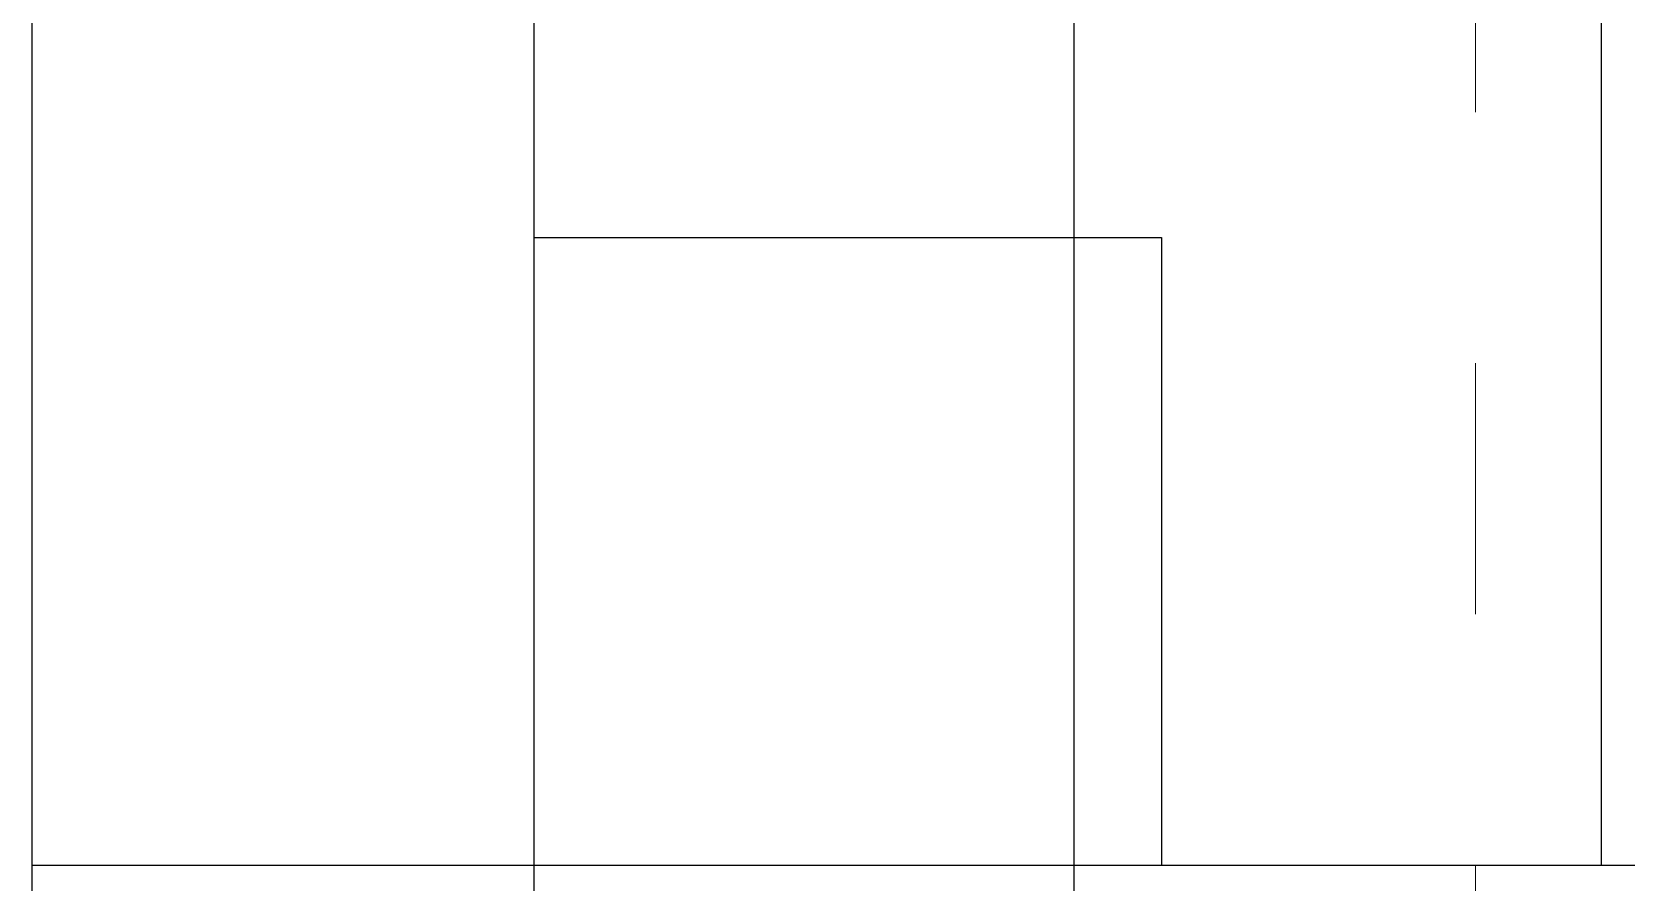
# Model space of a CAD drawing. Header units: inches. Extents: x -81.3 to 1.8, y 184.7 to 266.4.
# Drawn here: x -49.88 to -49.245, y 215.631 to 215.97 of the extents above; entities that cross this region are included whole.
import ezdxf

# ---------------------------------------------------------------- set-up
doc = ezdxf.new("R2010")
doc.units = ezdxf.units.IN
doc.header["$MEASUREMENT"] = 0
doc.linetypes.add('DASHED2', pattern=[0.375, 0.25, -0.125])
doc.linetypes.add('HIDDEN', pattern=[0.375, 0.25, -0.125])
doc.layers.add('A2 Hatch', color=8, linetype='Continuous', lineweight=9)

msp = doc.modelspace()

# ---------------------------------------------------------------- linework, layer by layer
at = {"color": 1}
for p, q in [((-49.88042, 228.13778), (-49.88042, 215.63778)), ((-49.68042, 227.88778), (-49.68042, 215.63778)), ((-49.46542, 227.63778), (-49.46542, 215.63778)), ((-49.88042, 216.13778), (-49.88042, 206.28364)), ((-49.25542, 216.1378), (-49.25542, 215.6378)), ((-49.25542, 216.1378), (-49.25542, 215.6378)), ((-49.25542, 216.1378), (-49.25542, 215.6378)), ((-49.25542, 216.1378), (-49.25542, 215.6378)), ((-49.25542, 216.1378), (-49.25542, 215.6378)), ((-49.25542, 216.1378), (-49.25542, 215.6378)), ((-49.25542, 216.1378), (-49.25542, 215.6378)), ((-49.25542, 216.1378), (-49.25542, 215.6378)), ((-49.25542, 216.1378), (-49.25542, 215.6378)), ((-49.25542, 216.1378), (-49.25542, 215.6378)), ((-49.25542, 216.1378), (-49.25542, 215.6378)), ((-49.25542, 216.1378), (-49.25542, 215.6378)), ((-49.25542, 216.1378), (-49.25542, 215.6378)), ((-49.25542, 216.1378), (-49.25542, 215.6378)), ((-49.25542, 216.1378), (-49.25542, 215.6378)), ((-49.25542, 216.1378), (-49.25542, 215.6378)), ((-49.25542, 216.1378), (-49.25542, 215.6378)), ((-49.25542, 216.1378), (-49.25542, 215.6378)), ((-49.25542, 216.1378), (-49.25542, 215.6378)), ((-49.25542, 216.1378), (-49.25542, 215.6378)), ((-49.25542, 216.1378), (-49.25542, 215.6378)), ((-49.25542, 216.1378), (-49.25542, 215.6378)), ((-49.25542, 216.1378), (-49.25542, 215.6378)), ((-49.25542, 216.1378), (-49.25542, 215.6378)), ((-49.25542, 216.13778), (-49.25542, 215.63778)), ((-49.25542, 216.13778), (-49.25542, 215.63778)), ((-49.25542, 216.13778), (-49.25542, 215.63778)), ((-49.25542, 216.13778), (-49.25542, 215.63778)), ((-49.25542, 216.13778), (-49.25542, 215.63778)), ((-49.25542, 216.13778), (-49.25542, 215.63778)), ((-49.25542, 216.13778), (-49.25542, 215.63778)), ((-49.25542, 216.13778), (-49.25542, 215.63778)), ((-49.25542, 216.13778), (-49.25542, 215.63778)), ((-49.25542, 216.13778), (-49.25542, 215.63778)), ((-49.25542, 216.13778), (-49.25542, 215.63778)), ((-49.25542, 216.13778), (-49.25542, 215.63778)), ((-49.25542, 216.13778), (-49.25542, 215.63778)), ((-49.25542, 216.13778), (-49.25542, 215.63778)), ((-49.25542, 216.13778), (-49.25542, 215.63778)), ((-49.25542, 216.13778), (-49.25542, 215.63778)), ((-49.25542, 216.13778), (-49.25542, 215.63778)), ((-49.25542, 216.13778), (-49.25542, 215.63778)), ((-49.25542, 216.13778), (-49.25542, 215.63778)), ((-49.25542, 216.13778), (-49.25542, 215.63778)), ((-49.25542, 216.13778), (-49.25542, 215.63778)), ((-49.25542, 216.13778), (-49.25542, 215.63778)), ((-49.25542, 216.13778), (-49.25542, 215.63778)), ((-49.25542, 216.13778), (-49.25542, 215.63778)), ((-49.25542, 216.13778), (-49.25542, 215.63778)), ((-49.25542, 216.13778), (-49.25542, 215.63778)), ((-49.25542, 216.13778), (-49.25542, 215.63778)), ((-49.25542, 216.13778), (-49.25542, 215.63778)), ((-49.25542, 216.13778), (-49.25542, 215.63778)), ((-49.25542, 216.13778), (-49.25542, 215.63778)), ((-49.25542, 216.13778), (-49.25542, 215.63778)), ((-49.25542, 216.13778), (-49.25542, 215.63778)), ((-49.25542, 216.13778), (-49.25542, 215.63778)), ((-49.25542, 216.13778), (-49.25542, 215.63778)), ((-49.25542, 216.13778), (-49.25542, 215.63778)), ((-49.25542, 216.13778), (-49.25542, 215.63778)), ((-49.25542, 216.13778), (-49.25542, 215.63778)), ((-49.25542, 216.13778), (-49.25542, 215.63778)), ((-49.25542, 216.13778), (-49.25542, 215.63778)), ((-49.25542, 216.13778), (-49.25542, 215.63778)), ((-49.68042, 215.8878), (-49.43042, 215.8878)), ((-49.68042, 215.8878), (-49.43042, 215.8878)), ((-49.68042, 215.8878), (-49.43042, 215.8878)), ((-49.68042, 215.8878), (-49.43042, 215.8878)), ((-49.68042, 215.8878), (-49.43042, 215.8878)), ((-49.68042, 215.8878), (-49.43042, 215.8878)), ((-49.68042, 215.8878), (-49.43042, 215.8878)), ((-49.68042, 215.8878), (-49.43042, 215.8878)), ((-49.68042, 215.8878), (-49.43042, 215.8878)), ((-49.68042, 215.8878), (-49.43042, 215.8878)), ((-49.68042, 215.8878), (-49.43042, 215.8878)), ((-49.68042, 215.8878), (-49.43042, 215.8878)), ((-49.68042, 215.8878), (-49.43042, 215.8878)), ((-49.68042, 215.8878), (-49.43042, 215.8878)), ((-49.68042, 215.8878), (-49.43042, 215.8878)), ((-49.68042, 215.8878), (-49.43042, 215.8878)), ((-49.68042, 215.8878), (-49.43042, 215.8878)), ((-49.68042, 215.8878), (-49.43042, 215.8878)), ((-49.68042, 215.8878), (-49.43042, 215.8878)), ((-49.68042, 215.8878), (-49.43042, 215.8878)), ((-49.68042, 215.8878), (-49.43042, 215.8878)), ((-49.68042, 215.8878), (-49.43042, 215.8878)), ((-49.68042, 215.8878), (-49.43042, 215.8878)), ((-49.68042, 215.8878), (-49.43042, 215.8878)), ((-49.68042, 215.88778), (-49.43042, 215.88778)), ((-49.68042, 215.88778), (-49.43042, 215.88778)), ((-49.68042, 215.88778), (-49.43042, 215.88778)), ((-49.68042, 215.88778), (-49.43042, 215.88778)), ((-49.68042, 215.88778), (-49.43042, 215.88778)), ((-49.68042, 215.88778), (-49.43042, 215.88778)), ((-49.68042, 215.88778), (-49.43042, 215.88778)), ((-49.68042, 215.88778), (-49.43042, 215.88778)), ((-49.68042, 215.88778), (-49.43042, 215.88778)), ((-49.68042, 215.88778), (-49.43042, 215.88778)), ((-49.68042, 215.88778), (-49.43042, 215.88778)), ((-49.68042, 215.88778), (-49.43042, 215.88778)), ((-49.68042, 215.88778), (-49.43042, 215.88778)), ((-49.68042, 215.88778), (-49.43042, 215.88778)), ((-49.68042, 215.88778), (-49.43042, 215.88778)), ((-49.68042, 215.88778), (-49.43042, 215.88778)), ((-49.68042, 215.88778), (-49.43042, 215.88778)), ((-49.68042, 215.88778), (-49.43042, 215.88778)), ((-49.68042, 215.88778), (-49.43042, 215.88778)), ((-49.68042, 215.88778), (-49.68042, 206.35147)), ((-49.68042, 215.88778), (-49.43042, 215.88778)), ((-49.68042, 215.88778), (-49.43042, 215.88778)), ((-49.68042, 215.88778), (-49.43042, 215.88778)), ((-49.68042, 215.88778), (-49.43042, 215.88778)), ((-49.68042, 215.88778), (-49.43042, 215.88778)), ((-49.68042, 215.88778), (-49.43042, 215.88778)), ((-49.68042, 215.88778), (-49.43042, 215.88778)), ((-49.68042, 215.88778), (-49.43042, 215.88778)), ((-49.68042, 215.88778), (-49.43042, 215.88778)), ((-49.68042, 215.88778), (-49.43042, 215.88778)), ((-49.68042, 215.88778), (-49.43042, 215.88778)), ((-49.68042, 215.88778), (-49.43042, 215.88778)), ((-49.68042, 215.88778), (-49.43042, 215.88778)), ((-49.68042, 215.88778), (-49.43042, 215.88778)), ((-49.68042, 215.88778), (-49.43042, 215.88778)), ((-49.68042, 215.88778), (-49.43042, 215.88778)), ((-49.68042, 215.88778), (-49.43042, 215.88778)), ((-49.68042, 215.88778), (-49.43042, 215.88778)), ((-49.68042, 215.88778), (-49.43042, 215.88778)), ((-49.68042, 215.88778), (-49.43042, 215.88778)), ((-49.68042, 215.88778), (-49.43042, 215.88778)), ((-49.43042, 215.8878), (-49.43042, 215.6378)), ((-49.43042, 215.8878), (-49.43042, 215.6378)), ((-49.43042, 215.8878), (-49.43042, 215.6378)), ((-49.43042, 215.8878), (-49.43042, 215.6378)), ((-49.43042, 215.8878), (-49.43042, 215.6378)), ((-49.43042, 215.8878), (-49.43042, 215.6378)), ((-49.43042, 215.8878), (-49.43042, 215.6378)), ((-49.43042, 215.8878), (-49.43042, 215.6378)), ((-49.43042, 215.8878), (-49.43042, 215.6378)), ((-49.43042, 215.8878), (-49.43042, 215.6378)), ((-49.43042, 215.8878), (-49.43042, 215.6378)), ((-49.43042, 215.8878), (-49.43042, 215.6378)), ((-49.43042, 215.8878), (-49.43042, 215.6378)), ((-49.43042, 215.8878), (-49.43042, 215.6378)), ((-49.43042, 215.8878), (-49.43042, 215.6378)), ((-49.43042, 215.8878), (-49.43042, 215.6378)), ((-49.43042, 215.8878), (-49.43042, 215.6378)), ((-49.43042, 215.8878), (-49.43042, 215.6378)), ((-49.43042, 215.8878), (-49.43042, 215.6378)), ((-49.43042, 215.8878), (-49.43042, 215.6378)), ((-49.43042, 215.8878), (-49.43042, 215.6378)), ((-49.43042, 215.8878), (-49.43042, 215.6378)), ((-49.43042, 215.8878), (-49.43042, 215.6378)), ((-49.43042, 215.8878), (-49.43042, 215.6378)), ((-49.43042, 215.88778), (-49.43042, 215.63778)), ((-49.43042, 215.88778), (-49.43042, 215.63778)), ((-49.43042, 215.88778), (-49.43042, 215.63778)), ((-49.43042, 215.88778), (-49.43042, 215.63778)), ((-49.43042, 215.88778), (-49.43042, 215.63778)), ((-49.43042, 215.88778), (-49.43042, 215.63778)), ((-49.43042, 215.88778), (-49.43042, 215.63778)), ((-49.43042, 215.88778), (-49.43042, 215.63778)), ((-49.43042, 215.88778), (-49.43042, 215.63778)), ((-49.43042, 215.88778), (-49.43042, 215.63778)), ((-49.43042, 215.88778), (-49.43042, 215.63778)), ((-49.43042, 215.88778), (-49.43042, 215.63778)), ((-49.43042, 215.88778), (-49.43042, 215.63778)), ((-49.43042, 215.88778), (-49.43042, 215.63778)), ((-49.43042, 215.88778), (-49.43042, 215.63778)), ((-49.43042, 215.88778), (-49.43042, 215.63778)), ((-49.43042, 215.88778), (-49.43042, 215.63778)), ((-49.43042, 215.88778), (-49.43042, 215.63778)), ((-49.43042, 215.88778), (-49.43042, 215.63778)), ((-49.43042, 215.88778), (-49.43042, 215.63778)), ((-49.43042, 215.88778), (-49.43042, 215.63778)), ((-49.43042, 215.88778), (-49.43042, 215.63778)), ((-49.43042, 215.88778), (-49.43042, 215.63778)), ((-49.43042, 215.88778), (-49.43042, 215.63778)), ((-49.43042, 215.88778), (-49.43042, 215.63778)), ((-49.43042, 215.88778), (-49.43042, 215.63778)), ((-49.43042, 215.88778), (-49.43042, 215.63778)), ((-49.43042, 215.88778), (-49.43042, 215.63778)), ((-49.43042, 215.88778), (-49.43042, 215.63778)), ((-49.43042, 215.88778), (-49.43042, 215.63778)), ((-49.43042, 215.88778), (-49.43042, 215.63778)), ((-49.43042, 215.88778), (-49.43042, 215.63778)), ((-49.43042, 215.88778), (-49.43042, 215.63778)), ((-49.43042, 215.88778), (-49.43042, 215.63778)), ((-49.43042, 215.88778), (-49.43042, 215.63778)), ((-49.43042, 215.88778), (-49.43042, 215.63778)), ((-49.43042, 215.88778), (-49.43042, 215.63778)), ((-49.43042, 215.88778), (-49.43042, 215.63778)), ((-49.43042, 215.88778), (-49.43042, 215.63778)), ((-49.43042, 215.88778), (-49.43042, 215.63778)), ((-49.88042, 215.6378), (-47.88042, 215.6378)), ((-49.88042, 215.6378), (-49.68042, 215.6378)), ((-49.88042, 215.6378), (-47.88042, 215.6378)), ((-49.88042, 215.6378), (-47.88042, 215.6378)), ((-49.88042, 215.6378), (-49.68042, 215.6378)), ((-49.88042, 215.6378), (-47.88042, 215.6378)), ((-49.88042, 215.6378), (-47.88042, 215.6378)), ((-49.88042, 215.6378), (-47.88042, 215.6378)), ((-49.88042, 215.6378), (-49.68042, 215.6378)), ((-49.88042, 215.6378), (-47.88042, 215.6378)), ((-49.88042, 215.6378), (-47.88042, 215.6378)), ((-49.88042, 215.6378), (-49.68042, 215.6378)), ((-49.88042, 215.6378), (-47.88042, 215.6378)), ((-49.88042, 215.6378), (-47.88042, 215.6378)), ((-49.88042, 215.6378), (-47.88042, 215.6378)), ((-49.88042, 215.6378), (-49.68042, 215.6378)), ((-49.88042, 215.6378), (-47.88042, 215.6378)), ((-49.88042, 215.6378), (-47.88042, 215.6378)), ((-49.88042, 215.6378), (-49.68042, 215.6378)), ((-49.88042, 215.6378), (-47.88042, 215.6378)), ((-49.88042, 215.6378), (-47.88042, 215.6378)), ((-49.88042, 215.6378), (-47.88042, 215.6378)), ((-49.88042, 215.6378), (-49.68042, 215.6378)), ((-49.88042, 215.6378), (-47.88042, 215.6378)), ((-49.88042, 215.6378), (-47.88042, 215.6378)), ((-49.88042, 215.6378), (-49.68042, 215.6378)), ((-49.88042, 215.6378), (-47.88042, 215.6378)), ((-49.88042, 215.6378), (-47.88042, 215.6378)), ((-49.88042, 215.6378), (-47.88042, 215.6378)), ((-49.88042, 215.6378), (-49.68042, 215.6378)), ((-49.88042, 215.6378), (-47.88042, 215.6378)), ((-49.88042, 215.6378), (-47.88042, 215.6378)), ((-49.88042, 215.6378), (-49.68042, 215.6378)), ((-49.88042, 215.6378), (-47.88042, 215.6378)), ((-49.88042, 215.6378), (-47.88042, 215.6378)), ((-49.88042, 215.6378), (-47.88042, 215.6378)), ((-49.88042, 215.6378), (-49.68042, 215.6378)), ((-49.88042, 215.6378), (-47.88042, 215.6378)), ((-49.88042, 215.6378), (-47.88042, 215.6378)), ((-49.88042, 215.6378), (-49.68042, 215.6378)), ((-49.88042, 215.6378), (-47.88042, 215.6378)), ((-49.88042, 215.6378), (-47.88042, 215.6378)), ((-49.88042, 215.6378), (-47.88042, 215.6378)), ((-49.88042, 215.6378), (-49.68042, 215.6378)), ((-49.88042, 215.6378), (-47.88042, 215.6378)), ((-49.88042, 215.6378), (-47.88042, 215.6378)), ((-49.88042, 215.6378), (-49.68042, 215.6378)), ((-49.88042, 215.6378), (-47.88042, 215.6378)), ((-49.88042, 215.6378), (-47.88042, 215.6378)), ((-49.88042, 215.6378), (-47.88042, 215.6378)), ((-49.88042, 215.6378), (-49.68042, 215.6378)), ((-49.88042, 215.6378), (-47.88042, 215.6378)), ((-49.88042, 215.6378), (-47.88042, 215.6378)), ((-49.88042, 215.6378), (-49.68042, 215.6378)), ((-49.88042, 215.6378), (-47.88042, 215.6378)), ((-49.88042, 215.6378), (-47.88042, 215.6378)), ((-49.88042, 215.6378), (-47.88042, 215.6378)), ((-49.88042, 215.6378), (-49.68042, 215.6378)), ((-49.88042, 215.6378), (-47.88042, 215.6378)), ((-49.88042, 215.6378), (-47.88042, 215.6378)), ((-49.88042, 215.6378), (-49.68042, 215.6378)), ((-49.88042, 215.6378), (-47.88042, 215.6378)), ((-49.88042, 215.6378), (-47.88042, 215.6378)), ((-49.88042, 215.6378), (-47.88042, 215.6378)), ((-49.88042, 215.6378), (-49.68042, 215.6378)), ((-49.88042, 215.6378), (-47.88042, 215.6378)), ((-49.88042, 215.6378), (-47.88042, 215.6378)), ((-49.88042, 215.6378), (-49.68042, 215.6378)), ((-49.88042, 215.6378), (-47.88042, 215.6378)), ((-49.88042, 215.6378), (-47.88042, 215.6378)), ((-49.88042, 215.6378), (-47.88042, 215.6378)), ((-49.88042, 215.6378), (-49.68042, 215.6378)), ((-49.88042, 215.6378), (-47.88042, 215.6378)), ((-49.88042, 215.6378), (-47.88042, 215.6378)), ((-49.88042, 215.6378), (-49.68042, 215.6378)), ((-49.88042, 215.6378), (-47.88042, 215.6378)), ((-49.88042, 215.6378), (-47.88042, 215.6378)), ((-49.88042, 215.6378), (-47.88042, 215.6378)), ((-49.88042, 215.6378), (-49.68042, 215.6378)), ((-49.88042, 215.6378), (-47.88042, 215.6378)), ((-49.88042, 215.6378), (-47.88042, 215.6378)), ((-49.88042, 215.6378), (-49.68042, 215.6378)), ((-49.88042, 215.6378), (-47.88042, 215.6378)), ((-49.88042, 215.6378), (-47.88042, 215.6378)), ((-49.88042, 215.63778), (-47.88042, 215.63778)), ((-49.88042, 215.63778), (-49.68042, 215.63778)), ((-49.88042, 215.63778), (-47.88042, 215.63778)), ((-49.88042, 215.63778), (-47.88042, 215.63778)), ((-49.88042, 215.63778), (-49.68042, 215.63778)), ((-49.88042, 215.63778), (-47.88042, 215.63778)), ((-49.88042, 215.63778), (-47.88042, 215.63778)), ((-49.88042, 215.63778), (-47.88042, 215.63778)), ((-49.88042, 215.63778), (-49.68042, 215.63778)), ((-49.88042, 215.63778), (-47.88042, 215.63778)), ((-49.88042, 215.63778), (-47.88042, 215.63778)), ((-49.88042, 215.63778), (-49.68042, 215.63778)), ((-49.88042, 215.63778), (-47.88042, 215.63778)), ((-49.88042, 215.63778), (-47.88042, 215.63778)), ((-49.88042, 215.63778), (-47.88042, 215.63778)), ((-49.88042, 215.63778), (-49.68042, 215.63778)), ((-49.88042, 215.63778), (-47.88042, 215.63778)), ((-49.88042, 215.63778), (-47.88042, 215.63778)), ((-49.88042, 215.63778), (-49.68042, 215.63778)), ((-49.88042, 215.63778), (-47.88042, 215.63778)), ((-49.88042, 215.63778), (-47.88042, 215.63778)), ((-49.88042, 215.63778), (-47.88042, 215.63778)), ((-49.88042, 215.63778), (-49.68042, 215.63778)), ((-49.88042, 215.63778), (-47.88042, 215.63778)), ((-49.88042, 215.63778), (-47.88042, 215.63778)), ((-49.88042, 215.63778), (-49.68042, 215.63778)), ((-49.88042, 215.63778), (-47.88042, 215.63778)), ((-49.88042, 215.63778), (-47.88042, 215.63778)), ((-49.88042, 215.63778), (-47.88042, 215.63778)), ((-49.88042, 215.63778), (-49.68042, 215.63778)), ((-49.88042, 215.63778), (-47.88042, 215.63778)), ((-49.88042, 215.63778), (-47.88042, 215.63778)), ((-49.88042, 215.63778), (-49.68042, 215.63778)), ((-49.88042, 215.63778), (-47.88042, 215.63778)), ((-49.88042, 215.63778), (-47.88042, 215.63778)), ((-49.88042, 215.63778), (-47.88042, 215.63778)), ((-49.88042, 215.63778), (-49.68042, 215.63778)), ((-49.88042, 215.63778), (-47.88042, 215.63778)), ((-49.88042, 215.63778), (-47.88042, 215.63778)), ((-49.88042, 215.63778), (-49.68042, 215.63778)), ((-49.88042, 215.63778), (-47.88042, 215.63778)), ((-49.88042, 215.63778), (-47.88042, 215.63778)), ((-49.88042, 215.63778), (-47.88042, 215.63778)), ((-49.88042, 215.63778), (-49.68042, 215.63778)), ((-49.88042, 215.63778), (-47.88042, 215.63778)), ((-49.88042, 215.63778), (-47.88042, 215.63778)), ((-49.88042, 215.63778), (-49.68042, 215.63778)), ((-49.88042, 215.63778), (-47.88042, 215.63778)), ((-49.88042, 215.63778), (-47.88042, 215.63778)), ((-49.88042, 215.63778), (-47.88042, 215.63778)), ((-49.88042, 215.63778), (-49.68042, 215.63778)), ((-49.88042, 215.63778), (-47.88042, 215.63778)), ((-49.88042, 215.63778), (-47.88042, 215.63778)), ((-49.88042, 215.63778), (-49.68042, 215.63778)), ((-49.88042, 215.63778), (-47.88042, 215.63778)), ((-49.88042, 215.63778), (-47.88042, 215.63778)), ((-49.88042, 215.63778), (-47.88042, 215.63778)), ((-49.88042, 215.63778), (-49.68042, 215.63778)), ((-49.88042, 215.63778), (-47.88042, 215.63778)), ((-49.88042, 215.63778), (-47.88042, 215.63778)), ((-49.88042, 215.63778), (-49.68042, 215.63778)), ((-49.88042, 215.63778), (-47.88042, 215.63778)), ((-49.88042, 215.63778), (-47.88042, 215.63778)), ((-49.88042, 215.63778), (-47.88042, 215.63778)), ((-49.88042, 215.63778), (-49.68042, 215.63778)), ((-49.88042, 215.63778), (-47.88042, 215.63778)), ((-49.88042, 215.63778), (-47.88042, 215.63778)), ((-49.88042, 215.63778), (-49.68042, 215.63778)), ((-49.88042, 215.63778), (-47.88042, 215.63778)), ((-49.88042, 215.63778), (-47.88042, 215.63778)), ((-49.88042, 215.63778), (-47.88042, 215.63778)), ((-49.88042, 215.63778), (-49.68042, 215.63778)), ((-49.88042, 215.63778), (-47.88042, 215.63778)), ((-49.88042, 215.63778), (-47.88042, 215.63778)), ((-49.88042, 215.63778), (-49.68042, 215.63778)), ((-49.88042, 215.63778), (-47.88042, 215.63778)), ((-49.88042, 215.63778), (-47.88042, 215.63778)), ((-49.88042, 215.63778), (-47.88042, 215.63778)), ((-49.88042, 215.63778), (-49.68042, 215.63778)), ((-49.88042, 215.63778), (-47.88042, 215.63778)), ((-49.88042, 215.63778), (-47.88042, 215.63778)), ((-49.88042, 215.63778), (-49.68042, 215.63778)), ((-49.88042, 215.63778), (-47.88042, 215.63778)), ((-49.88042, 215.63778), (-47.88042, 215.63778)), ((-49.88042, 215.63778), (-47.88042, 215.63778)), ((-49.88042, 215.63778), (-49.68042, 215.63778)), ((-49.88042, 215.63778), (-47.88042, 215.63778)), ((-49.88042, 215.63778), (-47.88042, 215.63778)), ((-49.88042, 215.63778), (-49.68042, 215.63778)), ((-49.88042, 215.63778), (-47.88042, 215.63778)), ((-49.88042, 215.63778), (-47.88042, 215.63778)), ((-49.88042, 215.63778), (-47.88042, 215.63778)), ((-49.88042, 215.63778), (-49.68042, 215.63778)), ((-49.88042, 215.63778), (-47.88042, 215.63778)), ((-49.88042, 215.63778), (-47.88042, 215.63778)), ((-49.88042, 215.63778), (-49.68042, 215.63778)), ((-49.88042, 215.63778), (-47.88042, 215.63778)), ((-49.88042, 215.63778), (-47.88042, 215.63778)), ((-49.88042, 215.63778), (-47.88042, 215.63778)), ((-49.88042, 215.63778), (-49.68042, 215.63778)), ((-49.88042, 215.63778), (-47.88042, 215.63778)), ((-49.88042, 215.63778), (-47.88042, 215.63778)), ((-49.88042, 215.63778), (-49.68042, 215.63778)), ((-49.88042, 215.63778), (-47.88042, 215.63778)), ((-49.88042, 215.63778), (-47.88042, 215.63778)), ((-49.88042, 215.63778), (-47.88042, 215.63778)), ((-49.88042, 215.63778), (-49.68042, 215.63778)), ((-49.88042, 215.63778), (-47.88042, 215.63778)), ((-49.88042, 215.63778), (-47.88042, 215.63778)), ((-49.88042, 215.63778), (-49.68042, 215.63778)), ((-49.88042, 215.63778), (-47.88042, 215.63778)), ((-49.88042, 215.63778), (-47.88042, 215.63778)), ((-49.88042, 215.63778), (-47.88042, 215.63778)), ((-49.88042, 215.63778), (-49.68042, 215.63778)), ((-49.88042, 215.63778), (-47.88042, 215.63778)), ((-49.88042, 215.63778), (-47.88042, 215.63778)), ((-49.88042, 215.63778), (-49.68042, 215.63778)), ((-49.88042, 215.63778), (-47.88042, 215.63778)), ((-49.88042, 215.63778), (-47.88042, 215.63778)), ((-49.88042, 215.63778), (-47.88042, 215.63778)), ((-49.88042, 215.63778), (-49.68042, 215.63778)), ((-49.88042, 215.63778), (-47.88042, 215.63778)), ((-49.88042, 215.63778), (-47.88042, 215.63778)), ((-49.88042, 215.63778), (-49.68042, 215.63778)), ((-49.88042, 215.63778), (-47.88042, 215.63778)), ((-49.88042, 215.63778), (-47.88042, 215.63778)), ((-49.88042, 215.63778), (-47.88042, 215.63778)), ((-49.88042, 215.63778), (-49.68042, 215.63778)), ((-49.88042, 215.63778), (-47.88042, 215.63778)), ((-49.88042, 215.63778), (-47.88042, 215.63778)), ((-49.88042, 215.63778), (-49.68042, 215.63778)), ((-49.88042, 215.63778), (-47.88042, 215.63778)), ((-49.88042, 215.63778), (-47.88042, 215.63778)), ((-49.88042, 215.63778), (-47.88042, 215.63778)), ((-49.88042, 215.63778), (-49.68042, 215.63778)), ((-49.88042, 215.63778), (-47.88042, 215.63778)), ((-49.88042, 215.63778), (-47.88042, 215.63778)), ((-49.88042, 215.63778), (-49.68042, 215.63778)), ((-49.88042, 215.63778), (-47.88042, 215.63778)), ((-49.88042, 215.63778), (-47.88042, 215.63778)), ((-49.46542, 215.6378), (-47.88042, 215.6378)), ((-49.46542, 215.6378), (-47.88042, 215.6378)), ((-49.46542, 215.6378), (-47.88042, 215.6378)), ((-49.46542, 215.6378), (-47.88042, 215.6378)), ((-49.46542, 215.6378), (-47.88042, 215.6378)), ((-49.46542, 215.6378), (-47.88042, 215.6378)), ((-49.46542, 215.6378), (-47.88042, 215.6378)), ((-49.46542, 215.6378), (-47.88042, 215.6378)), ((-49.46542, 215.6378), (-47.88042, 215.6378)), ((-49.46542, 215.6378), (-47.88042, 215.6378)), ((-49.46542, 215.6378), (-47.88042, 215.6378)), ((-49.46542, 215.6378), (-47.88042, 215.6378)), ((-49.46542, 215.6378), (-47.88042, 215.6378)), ((-49.46542, 215.6378), (-47.88042, 215.6378)), ((-49.46542, 215.6378), (-47.88042, 215.6378)), ((-49.46542, 215.6378), (-47.88042, 215.6378)), ((-49.46542, 215.6378), (-47.88042, 215.6378)), ((-49.46542, 215.6378), (-47.88042, 215.6378)), ((-49.46542, 215.6378), (-47.88042, 215.6378)), ((-49.46542, 215.6378), (-47.88042, 215.6378)), ((-49.46542, 215.6378), (-47.88042, 215.6378)), ((-49.46542, 215.6378), (-47.88042, 215.6378)), ((-49.46542, 215.6378), (-47.88042, 215.6378)), ((-49.46542, 215.6378), (-47.88042, 215.6378)), ((-49.46542, 215.63778), (-47.88042, 215.63778)), ((-49.46542, 215.63778), (-47.88042, 215.63778)), ((-49.46542, 215.63778), (-47.88042, 215.63778)), ((-49.46542, 215.63778), (-47.88042, 215.63778)), ((-49.46542, 215.63778), (-47.88042, 215.63778)), ((-49.46542, 215.63778), (-47.88042, 215.63778)), ((-49.46542, 215.63778), (-47.88042, 215.63778)), ((-49.46542, 215.63778), (-47.88042, 215.63778)), ((-49.46542, 215.63778), (-47.88042, 215.63778)), ((-49.46542, 215.63778), (-47.88042, 215.63778)), ((-49.46542, 215.63778), (-47.88042, 215.63778)), ((-49.46542, 215.63778), (-47.88042, 215.63778)), ((-49.46542, 215.63778), (-47.88042, 215.63778)), ((-49.46542, 215.63778), (-47.88042, 215.63778)), ((-49.46542, 215.63778), (-47.88042, 215.63778)), ((-49.46542, 215.63778), (-47.88042, 215.63778)), ((-49.46542, 215.63778), (-47.88042, 215.63778)), ((-49.46542, 215.63778), (-47.88042, 215.63778)), ((-49.46542, 215.63778), (-47.88042, 215.63778)), ((-49.46542, 215.63778), (-47.88042, 215.63778)), ((-49.46542, 215.63778), (-49.46542, 206.42438)), ((-49.46542, 215.63778), (-47.88042, 215.63778)), ((-49.46542, 215.63778), (-47.88042, 215.63778)), ((-49.46542, 215.63778), (-47.88042, 215.63778)), ((-49.46542, 215.63778), (-47.88042, 215.63778)), ((-49.46542, 215.63778), (-47.88042, 215.63778)), ((-49.46542, 215.63778), (-47.88042, 215.63778)), ((-49.46542, 215.63778), (-47.88042, 215.63778)), ((-49.46542, 215.63778), (-47.88042, 215.63778)), ((-49.46542, 215.63778), (-47.88042, 215.63778)), ((-49.46542, 215.63778), (-47.88042, 215.63778)), ((-49.46542, 215.63778), (-47.88042, 215.63778)), ((-49.46542, 215.63778), (-47.88042, 215.63778)), ((-49.46542, 215.63778), (-47.88042, 215.63778)), ((-49.46542, 215.63778), (-47.88042, 215.63778)), ((-49.46542, 215.63778), (-47.88042, 215.63778)), ((-49.46542, 215.63778), (-47.88042, 215.63778)), ((-49.46542, 215.63778), (-47.88042, 215.63778)), ((-49.46542, 215.63778), (-47.88042, 215.63778)), ((-49.46542, 215.63778), (-47.88042, 215.63778)), ((-49.46542, 215.63778), (-47.88042, 215.63778))]:
    msp.add_line(p, q, dxfattribs=at)
at = {"color": 1, "linetype": 'HIDDEN', "ltscale": 0.02}
for p, q in [((-49.25542, 216.1378), (-49.25542, 215.6378)), ((-49.25542, 216.1378), (-49.25542, 215.6378)), ((-49.25542, 216.1378), (-49.25542, 215.6378)), ((-49.25542, 216.1378), (-49.25542, 215.6378)), ((-49.25542, 216.1378), (-49.25542, 215.6378)), ((-49.25542, 216.1378), (-49.25542, 215.6378)), ((-49.25542, 216.1378), (-49.25542, 215.6378)), ((-49.25542, 216.1378), (-49.25542, 215.6378)), ((-49.25542, 216.1378), (-49.25542, 215.6378)), ((-49.25542, 216.1378), (-49.25542, 215.6378)), ((-49.25542, 216.1378), (-49.25542, 215.6378)), ((-49.25542, 216.1378), (-49.25542, 215.6378)), ((-49.25542, 216.1378), (-49.25542, 215.6378)), ((-49.25542, 216.1378), (-49.25542, 215.6378)), ((-49.25542, 216.1378), (-49.25542, 215.6378)), ((-49.25542, 216.1378), (-49.25542, 215.6378)), ((-49.25542, 216.1378), (-49.25542, 215.6378)), ((-49.25542, 216.1378), (-49.25542, 215.6378)), ((-49.25542, 216.1378), (-49.25542, 215.6378)), ((-49.25542, 216.1378), (-49.25542, 215.6378)), ((-49.25542, 216.1378), (-49.25542, 215.6378)), ((-49.25542, 216.1378), (-49.25542, 215.6378)), ((-49.25542, 216.1378), (-49.25542, 215.6378)), ((-49.25542, 216.1378), (-49.25542, 215.6378)), ((-49.25542, 216.1378), (-49.25542, 215.6378)), ((-49.25542, 216.1378), (-49.25542, 215.6378)), ((-49.25542, 216.1378), (-49.25542, 215.6378)), ((-49.25542, 216.1378), (-49.25542, 215.6378)), ((-49.25542, 216.1378), (-49.25542, 215.6378)), ((-49.25542, 216.1378), (-49.25542, 215.6378)), ((-49.25542, 216.1378), (-49.25542, 215.6378)), ((-49.25542, 216.1378), (-49.25542, 215.6378)), ((-49.25542, 216.1378), (-49.25542, 215.6378)), ((-49.25542, 216.1378), (-49.25542, 215.6378)), ((-49.25542, 216.1378), (-49.25542, 215.6378)), ((-49.25542, 216.1378), (-49.25542, 215.6378)), ((-49.25542, 216.1378), (-49.25542, 215.6378)), ((-49.25542, 216.1378), (-49.25542, 215.6378)), ((-49.25542, 216.1378), (-49.25542, 215.6378)), ((-49.25542, 216.1378), (-49.25542, 215.6378)), ((-49.25542, 216.1378), (-49.25542, 215.6378)), ((-49.25542, 216.1378), (-49.25542, 215.6378)), ((-49.25542, 216.1378), (-49.25542, 215.6378)), ((-49.25542, 216.1378), (-49.25542, 215.6378)), ((-49.25542, 216.1378), (-49.25542, 215.6378)), ((-49.25542, 216.1378), (-49.25542, 215.6378)), ((-49.25542, 216.1378), (-49.25542, 215.6378)), ((-49.25542, 216.1378), (-49.25542, 215.6378)), ((-49.25542, 216.1378), (-49.25542, 215.6378)), ((-49.25542, 216.1378), (-49.25542, 215.6378)), ((-49.25542, 216.1378), (-49.25542, 215.6378)), ((-49.25542, 216.1378), (-49.25542, 215.6378)), ((-49.25542, 216.1378), (-49.25542, 215.6378)), ((-49.25542, 216.1378), (-49.25542, 215.6378)), ((-49.25542, 216.1378), (-49.25542, 215.6378)), ((-49.25542, 216.1378), (-49.25542, 215.6378)), ((-49.25542, 216.1378), (-49.25542, 215.6378)), ((-49.25542, 216.1378), (-49.25542, 215.6378)), ((-49.25542, 216.1378), (-49.25542, 215.6378)), ((-49.25542, 216.1378), (-49.25542, 215.6378)), ((-49.25542, 216.13778), (-49.25542, 215.63778)), ((-49.25542, 216.13778), (-49.25542, 215.63778)), ((-49.25542, 216.13778), (-49.25542, 215.63778)), ((-49.25542, 216.13778), (-49.25542, 215.63778)), ((-49.25542, 216.13778), (-49.25542, 215.63778)), ((-49.25542, 216.13778), (-49.25542, 215.63778)), ((-49.25542, 216.13778), (-49.25542, 215.63778)), ((-49.25542, 216.13778), (-49.25542, 215.63778)), ((-49.25542, 216.13778), (-49.25542, 215.63778)), ((-49.25542, 216.13778), (-49.25542, 215.63778)), ((-49.25542, 216.13778), (-49.25542, 215.63778)), ((-49.25542, 216.13778), (-49.25542, 215.63778)), ((-49.25542, 216.13778), (-49.25542, 215.63778)), ((-49.25542, 216.13778), (-49.25542, 215.63778)), ((-49.25542, 216.13778), (-49.25542, 215.63778)), ((-49.25542, 216.13778), (-49.25542, 215.63778)), ((-49.25542, 216.13778), (-49.25542, 215.63778)), ((-49.25542, 216.13778), (-49.25542, 215.63778)), ((-49.25542, 216.13778), (-49.25542, 215.63778)), ((-49.25542, 216.13778), (-49.25542, 215.63778)), ((-49.25542, 216.13778), (-49.25542, 215.63778)), ((-49.25542, 216.13778), (-49.25542, 215.63778)), ((-49.25542, 216.13778), (-49.25542, 215.63778)), ((-49.25542, 216.13778), (-49.25542, 215.63778)), ((-49.25542, 216.13778), (-49.25542, 215.63778)), ((-49.25542, 216.13778), (-49.25542, 215.63778)), ((-49.25542, 216.13778), (-49.25542, 215.63778)), ((-49.25542, 216.13778), (-49.25542, 215.63778)), ((-49.25542, 216.13778), (-49.25542, 215.63778)), ((-49.25542, 216.13778), (-49.25542, 215.63778)), ((-49.25542, 216.13778), (-49.25542, 215.63778)), ((-49.25542, 216.13778), (-49.25542, 215.63778)), ((-49.25542, 216.13778), (-49.25542, 215.63778)), ((-49.25542, 216.13778), (-49.25542, 215.63778)), ((-49.25542, 216.13778), (-49.25542, 215.63778)), ((-49.25542, 216.13778), (-49.25542, 215.63778)), ((-49.25542, 216.13778), (-49.25542, 215.63778)), ((-49.25542, 216.13778), (-49.25542, 215.63778)), ((-49.25542, 216.13778), (-49.25542, 215.63778)), ((-49.25542, 216.13778), (-49.25542, 215.63778)), ((-49.25542, 216.13778), (-49.25542, 215.63778)), ((-49.25542, 216.13778), (-49.25542, 215.63778)), ((-49.25542, 216.13778), (-49.25542, 215.63778)), ((-49.25542, 216.13778), (-49.25542, 215.63778)), ((-49.25542, 216.13778), (-49.25542, 215.63778)), ((-49.25542, 216.13778), (-49.25542, 215.63778)), ((-49.25542, 216.13778), (-49.25542, 215.63778)), ((-49.25542, 216.13778), (-49.25542, 215.63778)), ((-49.25542, 216.13778), (-49.25542, 215.63778)), ((-49.25542, 216.13778), (-49.25542, 215.63778)), ((-49.25542, 216.13778), (-49.25542, 215.63778)), ((-49.25542, 216.13778), (-49.25542, 215.63778)), ((-49.25542, 216.13778), (-49.25542, 215.63778)), ((-49.25542, 216.13778), (-49.25542, 215.63778)), ((-49.25542, 216.13778), (-49.25542, 215.63778)), ((-49.25542, 216.13778), (-49.25542, 215.63778)), ((-49.25542, 216.13778), (-49.25542, 215.63778)), ((-49.25542, 216.13778), (-49.25542, 215.63778)), ((-49.25542, 216.13778), (-49.25542, 215.63778)), ((-49.25542, 216.13778), (-49.25542, 215.63778)), ((-49.25542, 216.13778), (-49.25542, 215.63778)), ((-49.25542, 216.13778), (-49.25542, 215.63778)), ((-49.25542, 216.13778), (-49.25542, 215.63778)), ((-49.25542, 216.13778), (-49.25542, 215.63778)), ((-49.25542, 216.13778), (-49.25542, 215.63778)), ((-49.25542, 216.13778), (-49.25542, 215.63778)), ((-49.25542, 216.13778), (-49.25542, 215.63778)), ((-49.25542, 216.13778), (-49.25542, 215.63778)), ((-49.25542, 216.13778), (-49.25542, 215.63778)), ((-49.25542, 216.13778), (-49.25542, 215.63778)), ((-49.25542, 216.13778), (-49.25542, 215.63778)), ((-49.25542, 216.13778), (-49.25542, 215.63778)), ((-49.25542, 216.13778), (-49.25542, 215.63778)), ((-49.25542, 216.13778), (-49.25542, 215.63778)), ((-49.25542, 216.13778), (-49.25542, 215.63778)), ((-49.25542, 216.13778), (-49.25542, 215.63778)), ((-49.25542, 216.13778), (-49.25542, 215.63778)), ((-49.25542, 216.13778), (-49.25542, 215.63778)), ((-49.25542, 216.13778), (-49.25542, 215.63778)), ((-49.25542, 216.13778), (-49.25542, 215.63778)), ((-49.25542, 216.13778), (-49.25542, 215.63778)), ((-49.25542, 216.13778), (-49.25542, 215.63778)), ((-49.25542, 216.13778), (-49.25542, 215.63778)), ((-49.25542, 216.13778), (-49.25542, 215.63778)), ((-49.25542, 216.13778), (-49.25542, 215.63778)), ((-49.25542, 216.13778), (-49.25542, 215.63778)), ((-49.25542, 216.13778), (-49.25542, 215.63778)), ((-49.25542, 216.13778), (-49.25542, 215.63778)), ((-49.25542, 216.13778), (-49.25542, 215.63778)), ((-49.25542, 216.13778), (-49.25542, 215.63778)), ((-49.25542, 216.13778), (-49.25542, 215.63778)), ((-49.25542, 216.13778), (-49.25542, 215.63778)), ((-49.25542, 216.13778), (-49.25542, 215.63778)), ((-49.25542, 216.13778), (-49.25542, 215.63778)), ((-49.25542, 216.13778), (-49.25542, 215.63778)), ((-49.25542, 216.13778), (-49.25542, 215.63778)), ((-49.25542, 216.13778), (-49.25542, 215.63778)), ((-49.25542, 216.13778), (-49.25542, 215.63778)), ((-49.25542, 216.13778), (-49.25542, 215.63778)), ((-49.25542, 216.13778), (-49.25542, 215.63778)), ((-49.68042, 215.8878), (-49.43042, 215.8878)), ((-49.68042, 215.8878), (-49.43042, 215.8878)), ((-49.68042, 215.8878), (-49.43042, 215.8878)), ((-49.68042, 215.8878), (-49.43042, 215.8878)), ((-49.68042, 215.8878), (-49.43042, 215.8878)), ((-49.68042, 215.8878), (-49.43042, 215.8878)), ((-49.68042, 215.8878), (-49.43042, 215.8878)), ((-49.68042, 215.8878), (-49.43042, 215.8878)), ((-49.68042, 215.8878), (-49.43042, 215.8878)), ((-49.68042, 215.8878), (-49.43042, 215.8878)), ((-49.68042, 215.8878), (-49.43042, 215.8878)), ((-49.68042, 215.8878), (-49.43042, 215.8878)), ((-49.68042, 215.8878), (-49.43042, 215.8878)), ((-49.68042, 215.8878), (-49.43042, 215.8878)), ((-49.68042, 215.8878), (-49.43042, 215.8878)), ((-49.68042, 215.8878), (-49.43042, 215.8878)), ((-49.68042, 215.8878), (-49.43042, 215.8878)), ((-49.68042, 215.8878), (-49.43042, 215.8878)), ((-49.68042, 215.8878), (-49.43042, 215.8878)), ((-49.68042, 215.8878), (-49.43042, 215.8878)), ((-49.68042, 215.8878), (-49.43042, 215.8878)), ((-49.68042, 215.8878), (-49.43042, 215.8878)), ((-49.68042, 215.8878), (-49.43042, 215.8878)), ((-49.68042, 215.8878), (-49.43042, 215.8878)), ((-49.68042, 215.8878), (-49.43042, 215.8878)), ((-49.68042, 215.8878), (-49.43042, 215.8878)), ((-49.68042, 215.8878), (-49.43042, 215.8878)), ((-49.68042, 215.8878), (-49.43042, 215.8878)), ((-49.68042, 215.8878), (-49.43042, 215.8878)), ((-49.68042, 215.8878), (-49.43042, 215.8878)), ((-49.68042, 215.8878), (-49.43042, 215.8878)), ((-49.68042, 215.8878), (-49.43042, 215.8878)), ((-49.68042, 215.8878), (-49.43042, 215.8878)), ((-49.68042, 215.8878), (-49.43042, 215.8878)), ((-49.68042, 215.8878), (-49.43042, 215.8878)), ((-49.68042, 215.8878), (-49.43042, 215.8878)), ((-49.68042, 215.8878), (-49.43042, 215.8878)), ((-49.68042, 215.8878), (-49.43042, 215.8878)), ((-49.68042, 215.8878), (-49.43042, 215.8878)), ((-49.68042, 215.8878), (-49.43042, 215.8878)), ((-49.68042, 215.8878), (-49.43042, 215.8878)), ((-49.68042, 215.8878), (-49.43042, 215.8878)), ((-49.68042, 215.8878), (-49.43042, 215.8878)), ((-49.68042, 215.8878), (-49.43042, 215.8878)), ((-49.68042, 215.8878), (-49.43042, 215.8878)), ((-49.68042, 215.8878), (-49.43042, 215.8878)), ((-49.68042, 215.8878), (-49.43042, 215.8878)), ((-49.68042, 215.8878), (-49.43042, 215.8878)), ((-49.68042, 215.8878), (-49.43042, 215.8878)), ((-49.68042, 215.8878), (-49.43042, 215.8878)), ((-49.68042, 215.8878), (-49.43042, 215.8878)), ((-49.68042, 215.8878), (-49.43042, 215.8878)), ((-49.68042, 215.8878), (-49.43042, 215.8878)), ((-49.68042, 215.8878), (-49.43042, 215.8878)), ((-49.68042, 215.8878), (-49.43042, 215.8878)), ((-49.68042, 215.8878), (-49.43042, 215.8878)), ((-49.68042, 215.8878), (-49.43042, 215.8878)), ((-49.68042, 215.8878), (-49.43042, 215.8878)), ((-49.68042, 215.8878), (-49.43042, 215.8878)), ((-49.68042, 215.8878), (-49.43042, 215.8878)), ((-49.68042, 215.88778), (-49.43042, 215.88778)), ((-49.68042, 215.88778), (-49.43042, 215.88778)), ((-49.68042, 215.88778), (-49.43042, 215.88778)), ((-49.68042, 215.88778), (-49.43042, 215.88778)), ((-49.68042, 215.88778), (-49.43042, 215.88778)), ((-49.68042, 215.88778), (-49.43042, 215.88778)), ((-49.68042, 215.88778), (-49.43042, 215.88778)), ((-49.68042, 215.88778), (-49.43042, 215.88778)), ((-49.68042, 215.88778), (-49.43042, 215.88778)), ((-49.68042, 215.88778), (-49.43042, 215.88778)), ((-49.68042, 215.88778), (-49.43042, 215.88778)), ((-49.68042, 215.88778), (-49.43042, 215.88778)), ((-49.68042, 215.88778), (-49.43042, 215.88778)), ((-49.68042, 215.88778), (-49.43042, 215.88778)), ((-49.68042, 215.88778), (-49.43042, 215.88778)), ((-49.68042, 215.88778), (-49.43042, 215.88778)), ((-49.68042, 215.88778), (-49.43042, 215.88778)), ((-49.68042, 215.88778), (-49.43042, 215.88778)), ((-49.68042, 215.88778), (-49.43042, 215.88778)), ((-49.68042, 215.88778), (-49.43042, 215.88778)), ((-49.68042, 215.88778), (-49.43042, 215.88778)), ((-49.68042, 215.88778), (-49.43042, 215.88778)), ((-49.68042, 215.88778), (-49.43042, 215.88778)), ((-49.68042, 215.88778), (-49.43042, 215.88778)), ((-49.68042, 215.88778), (-49.43042, 215.88778)), ((-49.68042, 215.88778), (-49.43042, 215.88778)), ((-49.68042, 215.88778), (-49.43042, 215.88778)), ((-49.68042, 215.88778), (-49.43042, 215.88778)), ((-49.68042, 215.88778), (-49.43042, 215.88778)), ((-49.68042, 215.88778), (-49.43042, 215.88778)), ((-49.68042, 215.88778), (-49.43042, 215.88778)), ((-49.68042, 215.88778), (-49.43042, 215.88778)), ((-49.68042, 215.88778), (-49.43042, 215.88778)), ((-49.68042, 215.88778), (-49.43042, 215.88778)), ((-49.68042, 215.88778), (-49.43042, 215.88778)), ((-49.68042, 215.88778), (-49.43042, 215.88778)), ((-49.68042, 215.88778), (-49.43042, 215.88778)), ((-49.68042, 215.88778), (-49.43042, 215.88778)), ((-49.68042, 215.88778), (-49.43042, 215.88778)), ((-49.68042, 215.88778), (-49.43042, 215.88778)), ((-49.68042, 215.88778), (-49.43042, 215.88778)), ((-49.68042, 215.88778), (-49.43042, 215.88778)), ((-49.68042, 215.88778), (-49.43042, 215.88778)), ((-49.68042, 215.88778), (-49.43042, 215.88778)), ((-49.68042, 215.88778), (-49.43042, 215.88778)), ((-49.68042, 215.88778), (-49.43042, 215.88778)), ((-49.68042, 215.88778), (-49.43042, 215.88778)), ((-49.68042, 215.88778), (-49.43042, 215.88778)), ((-49.68042, 215.88778), (-49.43042, 215.88778)), ((-49.68042, 215.88778), (-49.43042, 215.88778)), ((-49.68042, 215.88778), (-49.43042, 215.88778)), ((-49.68042, 215.88778), (-49.43042, 215.88778)), ((-49.68042, 215.88778), (-49.43042, 215.88778)), ((-49.68042, 215.88778), (-49.43042, 215.88778)), ((-49.68042, 215.88778), (-49.43042, 215.88778)), ((-49.68042, 215.88778), (-49.43042, 215.88778)), ((-49.68042, 215.88778), (-49.43042, 215.88778)), ((-49.68042, 215.88778), (-49.43042, 215.88778)), ((-49.68042, 215.88778), (-49.43042, 215.88778)), ((-49.68042, 215.88778), (-49.43042, 215.88778)), ((-49.68042, 215.88778), (-49.43042, 215.88778)), ((-49.68042, 215.88778), (-49.43042, 215.88778)), ((-49.68042, 215.88778), (-49.43042, 215.88778)), ((-49.68042, 215.88778), (-49.43042, 215.88778)), ((-49.68042, 215.88778), (-49.43042, 215.88778)), ((-49.68042, 215.88778), (-49.43042, 215.88778)), ((-49.68042, 215.88778), (-49.43042, 215.88778)), ((-49.68042, 215.88778), (-49.43042, 215.88778)), ((-49.68042, 215.88778), (-49.43042, 215.88778)), ((-49.68042, 215.88778), (-49.43042, 215.88778)), ((-49.68042, 215.88778), (-49.43042, 215.88778)), ((-49.68042, 215.88778), (-49.43042, 215.88778)), ((-49.68042, 215.88778), (-49.43042, 215.88778)), ((-49.68042, 215.88778), (-49.43042, 215.88778)), ((-49.68042, 215.88778), (-49.43042, 215.88778)), ((-49.68042, 215.88778), (-49.43042, 215.88778)), ((-49.68042, 215.88778), (-49.43042, 215.88778)), ((-49.68042, 215.88778), (-49.43042, 215.88778)), ((-49.68042, 215.88778), (-49.43042, 215.88778)), ((-49.68042, 215.88778), (-49.43042, 215.88778)), ((-49.68042, 215.88778), (-49.43042, 215.88778)), ((-49.68042, 215.88778), (-49.43042, 215.88778)), ((-49.68042, 215.88778), (-49.43042, 215.88778)), ((-49.68042, 215.88778), (-49.43042, 215.88778)), ((-49.68042, 215.88778), (-49.43042, 215.88778)), ((-49.68042, 215.88778), (-49.43042, 215.88778)), ((-49.68042, 215.88778), (-49.43042, 215.88778)), ((-49.68042, 215.88778), (-49.43042, 215.88778)), ((-49.68042, 215.88778), (-49.43042, 215.88778)), ((-49.68042, 215.88778), (-49.43042, 215.88778)), ((-49.68042, 215.88778), (-49.43042, 215.88778)), ((-49.68042, 215.88778), (-49.43042, 215.88778)), ((-49.68042, 215.88778), (-49.43042, 215.88778)), ((-49.68042, 215.88778), (-49.43042, 215.88778)), ((-49.68042, 215.88778), (-49.43042, 215.88778)), ((-49.68042, 215.88778), (-49.43042, 215.88778)), ((-49.68042, 215.88778), (-49.43042, 215.88778)), ((-49.68042, 215.88778), (-49.43042, 215.88778)), ((-49.68042, 215.88778), (-49.43042, 215.88778)), ((-49.68042, 215.88778), (-49.43042, 215.88778)), ((-49.43042, 215.8878), (-49.43042, 215.6378)), ((-49.43042, 215.8878), (-49.43042, 215.6378)), ((-49.43042, 215.8878), (-49.43042, 215.6378)), ((-49.43042, 215.8878), (-49.43042, 215.6378)), ((-49.43042, 215.8878), (-49.43042, 215.6378)), ((-49.43042, 215.8878), (-49.43042, 215.6378)), ((-49.43042, 215.8878), (-49.43042, 215.6378)), ((-49.43042, 215.8878), (-49.43042, 215.6378)), ((-49.43042, 215.8878), (-49.43042, 215.6378)), ((-49.43042, 215.8878), (-49.43042, 215.6378)), ((-49.43042, 215.8878), (-49.43042, 215.6378)), ((-49.43042, 215.8878), (-49.43042, 215.6378)), ((-49.43042, 215.8878), (-49.43042, 215.6378)), ((-49.43042, 215.8878), (-49.43042, 215.6378)), ((-49.43042, 215.8878), (-49.43042, 215.6378)), ((-49.43042, 215.8878), (-49.43042, 215.6378)), ((-49.43042, 215.8878), (-49.43042, 215.6378)), ((-49.43042, 215.8878), (-49.43042, 215.6378)), ((-49.43042, 215.8878), (-49.43042, 215.6378)), ((-49.43042, 215.8878), (-49.43042, 215.6378)), ((-49.43042, 215.8878), (-49.43042, 215.6378)), ((-49.43042, 215.8878), (-49.43042, 215.6378)), ((-49.43042, 215.8878), (-49.43042, 215.6378)), ((-49.43042, 215.8878), (-49.43042, 215.6378)), ((-49.43042, 215.8878), (-49.43042, 215.6378)), ((-49.43042, 215.8878), (-49.43042, 215.6378)), ((-49.43042, 215.8878), (-49.43042, 215.6378)), ((-49.43042, 215.8878), (-49.43042, 215.6378)), ((-49.43042, 215.8878), (-49.43042, 215.6378)), ((-49.43042, 215.8878), (-49.43042, 215.6378)), ((-49.43042, 215.8878), (-49.43042, 215.6378)), ((-49.43042, 215.8878), (-49.43042, 215.6378)), ((-49.43042, 215.8878), (-49.43042, 215.6378)), ((-49.43042, 215.8878), (-49.43042, 215.6378)), ((-49.43042, 215.8878), (-49.43042, 215.6378)), ((-49.43042, 215.8878), (-49.43042, 215.6378)), ((-49.43042, 215.8878), (-49.43042, 215.6378)), ((-49.43042, 215.8878), (-49.43042, 215.6378)), ((-49.43042, 215.8878), (-49.43042, 215.6378)), ((-49.43042, 215.8878), (-49.43042, 215.6378)), ((-49.43042, 215.8878), (-49.43042, 215.6378)), ((-49.43042, 215.8878), (-49.43042, 215.6378)), ((-49.43042, 215.8878), (-49.43042, 215.6378)), ((-49.43042, 215.8878), (-49.43042, 215.6378)), ((-49.43042, 215.8878), (-49.43042, 215.6378)), ((-49.43042, 215.8878), (-49.43042, 215.6378)), ((-49.43042, 215.8878), (-49.43042, 215.6378)), ((-49.43042, 215.8878), (-49.43042, 215.6378)), ((-49.43042, 215.8878), (-49.43042, 215.6378)), ((-49.43042, 215.8878), (-49.43042, 215.6378)), ((-49.43042, 215.8878), (-49.43042, 215.6378)), ((-49.43042, 215.8878), (-49.43042, 215.6378)), ((-49.43042, 215.8878), (-49.43042, 215.6378)), ((-49.43042, 215.8878), (-49.43042, 215.6378)), ((-49.43042, 215.8878), (-49.43042, 215.6378)), ((-49.43042, 215.8878), (-49.43042, 215.6378)), ((-49.43042, 215.8878), (-49.43042, 215.6378)), ((-49.43042, 215.8878), (-49.43042, 215.6378)), ((-49.43042, 215.8878), (-49.43042, 215.6378)), ((-49.43042, 215.8878), (-49.43042, 215.6378)), ((-49.43042, 215.88778), (-49.43042, 215.63778)), ((-49.43042, 215.88778), (-49.43042, 215.63778)), ((-49.43042, 215.88778), (-49.43042, 215.63778)), ((-49.43042, 215.88778), (-49.43042, 215.63778)), ((-49.43042, 215.88778), (-49.43042, 215.63778)), ((-49.43042, 215.88778), (-49.43042, 215.63778)), ((-49.43042, 215.88778), (-49.43042, 215.63778)), ((-49.43042, 215.88778), (-49.43042, 215.63778)), ((-49.43042, 215.88778), (-49.43042, 215.63778)), ((-49.43042, 215.88778), (-49.43042, 215.63778)), ((-49.43042, 215.88778), (-49.43042, 215.63778)), ((-49.43042, 215.88778), (-49.43042, 215.63778)), ((-49.43042, 215.88778), (-49.43042, 215.63778)), ((-49.43042, 215.88778), (-49.43042, 215.63778)), ((-49.43042, 215.88778), (-49.43042, 215.63778)), ((-49.43042, 215.88778), (-49.43042, 215.63778)), ((-49.43042, 215.88778), (-49.43042, 215.63778)), ((-49.43042, 215.88778), (-49.43042, 215.63778)), ((-49.43042, 215.88778), (-49.43042, 215.63778)), ((-49.43042, 215.88778), (-49.43042, 215.63778)), ((-49.43042, 215.88778), (-49.43042, 215.63778)), ((-49.43042, 215.88778), (-49.43042, 215.63778)), ((-49.43042, 215.88778), (-49.43042, 215.63778)), ((-49.43042, 215.88778), (-49.43042, 215.63778)), ((-49.43042, 215.88778), (-49.43042, 215.63778)), ((-49.43042, 215.88778), (-49.43042, 215.63778)), ((-49.43042, 215.88778), (-49.43042, 215.63778)), ((-49.43042, 215.88778), (-49.43042, 215.63778)), ((-49.43042, 215.88778), (-49.43042, 215.63778)), ((-49.43042, 215.88778), (-49.43042, 215.63778)), ((-49.43042, 215.88778), (-49.43042, 215.63778)), ((-49.43042, 215.88778), (-49.43042, 215.63778)), ((-49.43042, 215.88778), (-49.43042, 215.63778)), ((-49.43042, 215.88778), (-49.43042, 215.63778)), ((-49.43042, 215.88778), (-49.43042, 215.63778)), ((-49.43042, 215.88778), (-49.43042, 215.63778)), ((-49.43042, 215.88778), (-49.43042, 215.63778)), ((-49.43042, 215.88778), (-49.43042, 215.63778)), ((-49.43042, 215.88778), (-49.43042, 215.63778)), ((-49.43042, 215.88778), (-49.43042, 215.63778)), ((-49.43042, 215.88778), (-49.43042, 215.63778)), ((-49.43042, 215.88778), (-49.43042, 215.63778)), ((-49.43042, 215.88778), (-49.43042, 215.63778)), ((-49.43042, 215.88778), (-49.43042, 215.63778)), ((-49.43042, 215.88778), (-49.43042, 215.63778)), ((-49.43042, 215.88778), (-49.43042, 215.63778)), ((-49.43042, 215.88778), (-49.43042, 215.63778)), ((-49.43042, 215.88778), (-49.43042, 215.63778)), ((-49.43042, 215.88778), (-49.43042, 215.63778)), ((-49.43042, 215.88778), (-49.43042, 215.63778)), ((-49.43042, 215.88778), (-49.43042, 215.63778)), ((-49.43042, 215.88778), (-49.43042, 215.63778)), ((-49.43042, 215.88778), (-49.43042, 215.63778)), ((-49.43042, 215.88778), (-49.43042, 215.63778)), ((-49.43042, 215.88778), (-49.43042, 215.63778)), ((-49.43042, 215.88778), (-49.43042, 215.63778)), ((-49.43042, 215.88778), (-49.43042, 215.63778)), ((-49.43042, 215.88778), (-49.43042, 215.63778)), ((-49.43042, 215.88778), (-49.43042, 215.63778)), ((-49.43042, 215.88778), (-49.43042, 215.63778)), ((-49.43042, 215.88778), (-49.43042, 215.63778)), ((-49.43042, 215.88778), (-49.43042, 215.63778)), ((-49.43042, 215.88778), (-49.43042, 215.63778)), ((-49.43042, 215.88778), (-49.43042, 215.63778)), ((-49.43042, 215.88778), (-49.43042, 215.63778)), ((-49.43042, 215.88778), (-49.43042, 215.63778)), ((-49.43042, 215.88778), (-49.43042, 215.63778)), ((-49.43042, 215.88778), (-49.43042, 215.63778)), ((-49.43042, 215.88778), (-49.43042, 215.63778)), ((-49.43042, 215.88778), (-49.43042, 215.63778)), ((-49.43042, 215.88778), (-49.43042, 215.63778)), ((-49.43042, 215.88778), (-49.43042, 215.63778)), ((-49.43042, 215.88778), (-49.43042, 215.63778)), ((-49.43042, 215.88778), (-49.43042, 215.63778)), ((-49.43042, 215.88778), (-49.43042, 215.63778)), ((-49.43042, 215.88778), (-49.43042, 215.63778)), ((-49.43042, 215.88778), (-49.43042, 215.63778)), ((-49.43042, 215.88778), (-49.43042, 215.63778)), ((-49.43042, 215.88778), (-49.43042, 215.63778)), ((-49.43042, 215.88778), (-49.43042, 215.63778)), ((-49.43042, 215.88778), (-49.43042, 215.63778)), ((-49.43042, 215.88778), (-49.43042, 215.63778)), ((-49.43042, 215.88778), (-49.43042, 215.63778)), ((-49.43042, 215.88778), (-49.43042, 215.63778)), ((-49.43042, 215.88778), (-49.43042, 215.63778)), ((-49.43042, 215.88778), (-49.43042, 215.63778)), ((-49.43042, 215.88778), (-49.43042, 215.63778)), ((-49.43042, 215.88778), (-49.43042, 215.63778)), ((-49.43042, 215.88778), (-49.43042, 215.63778)), ((-49.43042, 215.88778), (-49.43042, 215.63778)), ((-49.43042, 215.88778), (-49.43042, 215.63778)), ((-49.43042, 215.88778), (-49.43042, 215.63778)), ((-49.43042, 215.88778), (-49.43042, 215.63778)), ((-49.43042, 215.88778), (-49.43042, 215.63778)), ((-49.43042, 215.88778), (-49.43042, 215.63778)), ((-49.43042, 215.88778), (-49.43042, 215.63778)), ((-49.43042, 215.88778), (-49.43042, 215.63778)), ((-49.43042, 215.88778), (-49.43042, 215.63778)), ((-49.43042, 215.88778), (-49.43042, 215.63778)), ((-49.43042, 215.88778), (-49.43042, 215.63778))]:
    msp.add_line(p, q, dxfattribs=at)
at = {"ltscale": 0.15}
for p, q in [((-49.88042, 215.6378), (-47.88042, 215.6378)), ((-49.88042, 215.6378), (-47.88042, 215.6378)), ((-49.88042, 215.6378), (-47.88042, 215.6378)), ((-49.88042, 215.6378), (-47.88042, 215.6378)), ((-49.88042, 215.6378), (-47.88042, 215.6378)), ((-49.88042, 215.6378), (-47.88042, 215.6378)), ((-49.88042, 215.6378), (-47.88042, 215.6378)), ((-49.88042, 215.6378), (-47.88042, 215.6378)), ((-49.88042, 215.6378), (-47.88042, 215.6378)), ((-49.88042, 215.6378), (-47.88042, 215.6378)), ((-49.88042, 215.6378), (-47.88042, 215.6378)), ((-49.88042, 215.6378), (-47.88042, 215.6378)), ((-49.88042, 215.6378), (-47.88042, 215.6378)), ((-49.88042, 215.6378), (-47.88042, 215.6378)), ((-49.88042, 215.6378), (-47.88042, 215.6378)), ((-49.88042, 215.6378), (-47.88042, 215.6378)), ((-49.88042, 215.6378), (-47.88042, 215.6378)), ((-49.88042, 215.6378), (-47.88042, 215.6378)), ((-49.88042, 215.6378), (-47.88042, 215.6378)), ((-49.88042, 215.6378), (-47.88042, 215.6378)), ((-49.88042, 215.6378), (-47.88042, 215.6378)), ((-49.88042, 215.6378), (-47.88042, 215.6378)), ((-49.88042, 215.6378), (-47.88042, 215.6378)), ((-49.88042, 215.6378), (-47.88042, 215.6378)), ((-49.88042, 215.63778), (-47.88042, 215.63778)), ((-49.88042, 215.63778), (-47.88042, 215.63778)), ((-49.88042, 215.63778), (-47.88042, 215.63778)), ((-49.88042, 215.63778), (-47.88042, 215.63778)), ((-49.88042, 215.63778), (-47.88042, 215.63778)), ((-49.88042, 215.63778), (-47.88042, 215.63778)), ((-49.88042, 215.63778), (-47.88042, 215.63778)), ((-49.88042, 215.63778), (-47.88042, 215.63778)), ((-49.88042, 215.63778), (-47.88042, 215.63778)), ((-49.88042, 215.63778), (-47.88042, 215.63778)), ((-49.88042, 215.63778), (-47.88042, 215.63778)), ((-49.88042, 215.63778), (-47.88042, 215.63778)), ((-49.88042, 215.63778), (-47.88042, 215.63778)), ((-49.88042, 215.63778), (-47.88042, 215.63778)), ((-49.88042, 215.63778), (-47.88042, 215.63778)), ((-49.88042, 215.63778), (-47.88042, 215.63778)), ((-49.88042, 215.63778), (-47.88042, 215.63778)), ((-49.88042, 215.63778), (-47.88042, 215.63778)), ((-49.88042, 215.63778), (-47.88042, 215.63778)), ((-49.88042, 215.63778), (-47.88042, 215.63778)), ((-49.88042, 215.63778), (-47.88042, 215.63778)), ((-49.88042, 215.63778), (-47.88042, 215.63778)), ((-49.88042, 215.63778), (-47.88042, 215.63778)), ((-49.88042, 215.63778), (-47.88042, 215.63778)), ((-49.88042, 215.63778), (-47.88042, 215.63778)), ((-49.88042, 215.63778), (-47.88042, 215.63778)), ((-49.88042, 215.63778), (-47.88042, 215.63778)), ((-49.88042, 215.63778), (-47.88042, 215.63778)), ((-49.88042, 215.63778), (-47.88042, 215.63778)), ((-49.88042, 215.63778), (-47.88042, 215.63778)), ((-49.88042, 215.63778), (-47.88042, 215.63778)), ((-49.88042, 215.63778), (-47.88042, 215.63778)), ((-49.88042, 215.63778), (-47.88042, 215.63778)), ((-49.88042, 215.63778), (-47.88042, 215.63778)), ((-49.88042, 215.63778), (-47.88042, 215.63778)), ((-49.88042, 215.63778), (-47.88042, 215.63778)), ((-49.88042, 215.63778), (-47.88042, 215.63778)), ((-49.88042, 215.63778), (-47.88042, 215.63778)), ((-49.88042, 215.63778), (-47.88042, 215.63778)), ((-49.88042, 215.63778), (-47.88042, 215.63778))]:
    msp.add_line(p, q, dxfattribs=at)
at = {"layer": 'A2 Hatch', "linetype": 'DASHED2', "ltscale": 0.15}
for p, q in [((-49.30542, 227.63778), (-49.30542, 215.63778)), ((-49.30542, 215.63778), (-49.30542, 206.47865))]:
    msp.add_line(p, q, dxfattribs=at)

doc.saveas('drawing.dxf')
